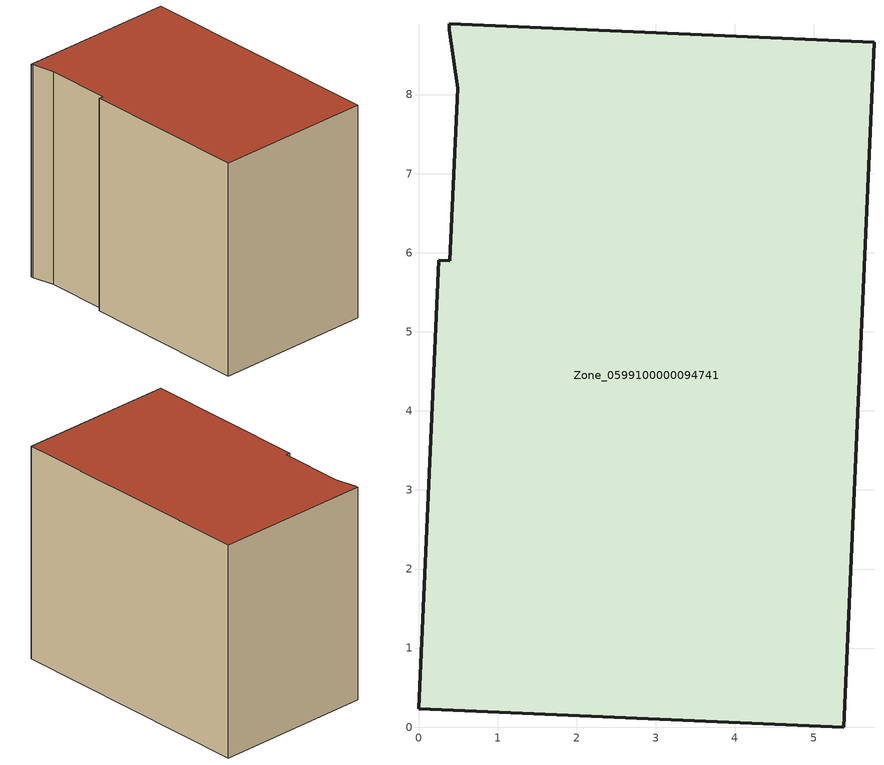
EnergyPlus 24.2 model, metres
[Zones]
Zone_0599100000094741
 floor ground (C_G): 0,0.23 0.26,5.91 0.4,5.9 0.5,8.08 0.39,8.82 0.39,8.89 5.76,8.66 5.38,0 z1.02
 wall outside (C_F): 0.39,8.89 0.39,8.82 0.5,8.08 0.4,5.9 0.26,5.91 0,0.23 5.38,0 5.76,8.66 0.39,8.89 z1.02:8.32
 roof outside (C_R): 0.5,8.08 0.4,5.9 0.26,5.91 0,0.23 5.38,0 5.76,8.66 0.39,8.89 0.39,8.82 z8.32
[BUILDING]
Pand.0599100000094741: North Axis=0; Terrain=City; Loads Convergence Tolerance Value=0.04; Temperature Convergence Tolerance Value=0.4; Solar Distribution=FullExterior; Maximum Number of Warmup Days=25; Minimum Number of Warmup Days=1
[Site:Location]
Rotterdam.The.Hague.AP_ZH_NLD Design_Conditions: Latitude=51.96; Longitude=4.45; Time Zone=1; Elevation=-4.5
[SITE:GROUNDTEMPERATURE:BUILDINGSURFACE]
18, 18, 18, 18, 18, 18, 18, 18, 18, 18, 18, 18
[MATERIAL] Thermal Absorptance=0.9; Solar Absorptance=0.7; Visible Absorptance=0.7
Name | Roughness | Thickness | Conductivity | Density | Specific Heat
G.TC.1992-2005 | MediumSmooth | 0.15 | 0.06 | 540 | 1210
F.TC.1992-2005 | Rough | 0.3 | 0.12 | 1920 | 840
R.TC.1992-2005 | MediumRough | 0.2 | 0.08 | 1500 | 1000
[CONSTRUCTION]
C_G: G.TC.1992-2005
C_F: F.TC.1992-2005
C_R: R.TC.1992-2005
[ZONE]
Zone_0599100000094741: Type=1; Multiplier=1; Ceiling Height=Autocalculate; Volume=Autocalculate; Floor Area=autocalculate; Part of Total Floor Area=Yes
[ZONEINFILTRATION:DESIGNFLOWRATE]
Infil_Zone_0599100000094741: Zone or ZoneList or Space or SpaceList=Zone_0599100000094741; Schedule=AlwaysOn; Design Flow Rate Calculation Method=Flow/Area; Flow Rate per Floor Area=0.0015; Constant Term Coefficient=1; Temperature Term Coefficient=0; Velocity Term Coefficient=0; Velocity Squared Term Coefficient=0
[HVACTEMPLATE:ZONE:IDEALLOADSAIRSYSTEM]
Zone_0599100000094741: Maximum Heating Supply Air Temperature=50; Minimum Cooling Supply Air Temperature=13; Maximum Heating Supply Air Humidity Ratio=0.0156; Minimum Cooling Supply Air Humidity Ratio=0.0077; Heating Limit=NoLimit; Cooling Limit=NoLimit; Dehumidification Control Type=ConstantSensibleHeatRatio; Cooling Sensible Heat Ratio=0.7; Dehumidification Setpoint=60; Humidification Control Type=None; Humidification Setpoint=30; Outdoor Air Method=None; Outdoor Air Flow Rate per Person=0.00944; Outdoor Air Flow Rate per Zone Floor Area=0; Outdoor Air Flow Rate per Zone=0; Demand Controlled Ventilation Type=None; Outdoor Air Economizer Type=NoEconomizer; Heat Recovery Type=None; Sensible Heat Recovery Effectiveness=0.7; Latent Heat Recovery Effectiveness=0.65
[ZONECONTROL:THERMOSTAT]
ThermostatControl_Zone_0599100000094741: Zone or ZoneList=Zone_0599100000094741; Control Type Schedule=DualSetpointControlType; Control 1=Thermostat_Zone_0599100000094741; Temperature Difference Between Cutout And Setpoint=0
[THERMOSTATSETPOINT:DUALSETPOINT]
Thermostat_Zone_0599100000094741: Heating Setpoint Temperature Schedule=HeatingSetpoint_Zone_0599100000094741; Cooling Setpoint Temperature Schedule=CoolingSetpoint_Zone_0599100000094741
[SCHEDULE:COMPACT]
HeatingSetpoint_Zone_0599100000094741: Through: 12/31, For: AllDays, Until: 24:00, 21
CoolingSetpoint_Zone_0599100000094741: Through: 12/31, For: AllDays, Until: 24:00, 24
DualSetpointControlType: Through: 12/31, For: AllDays, Until: 24:00, 4
AlwaysOn: Through: 12/31, For: AllDays, Until: 24:00, 1
